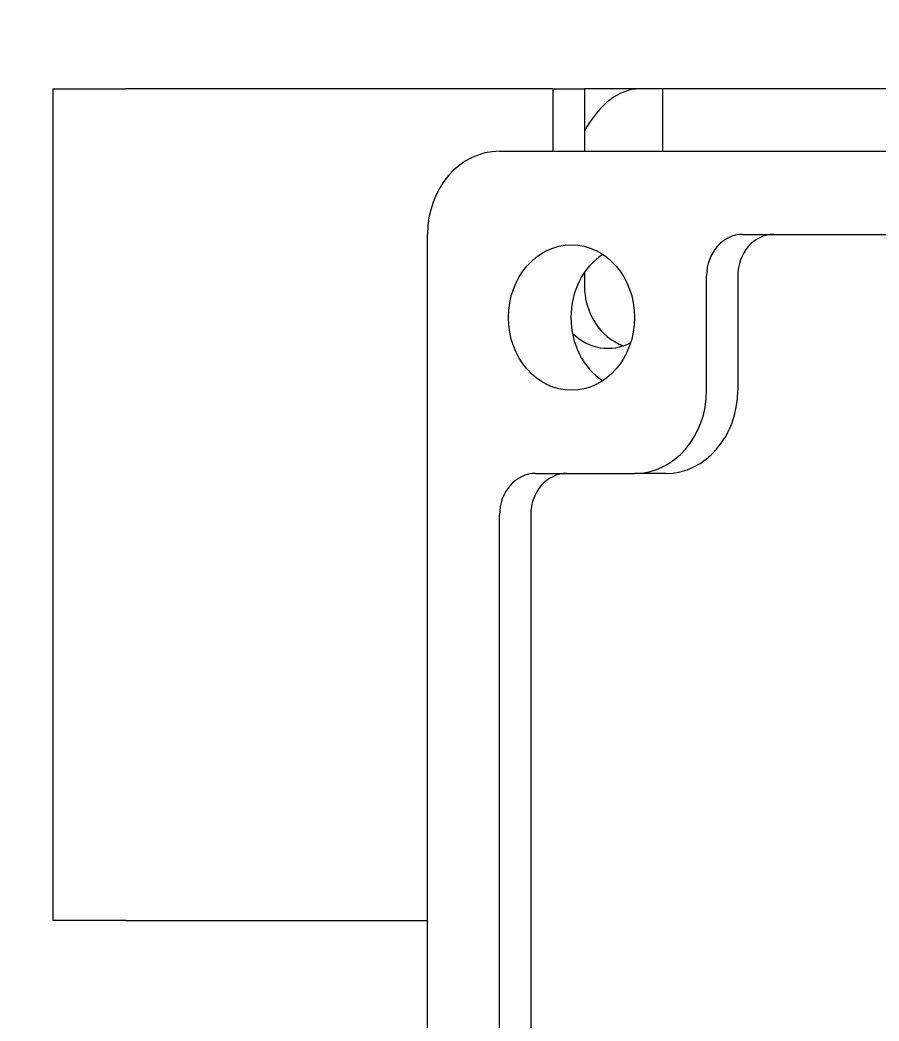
# Model space of a CAD drawing. Header units: inches. Extents: x 19 to 503, y 7 to 322.
# Drawn here: x 367.269 to 369.851, y 122.942 to 125.952 of the extents above; entities that cross this region are included whole.
import ezdxf

# ---------------------------------------------------------------- set-up
doc = ezdxf.new("R2010")
doc.units = ezdxf.units.IN
doc.header["$LTSCALE"] = 15
doc.header["$MEASUREMENT"] = 0
doc.layers.add('Dimension (ANSI)', color=7, linetype='Continuous', lineweight=25)
doc.layers.add('Visible (ANSI)', color=7, linetype='Continuous', lineweight=50)
doc.styles.add('MEMCOR Medium', font='arial.ttf')
doc.dimstyles.new('Default (ANSI)', dxfattribs={"dimscale": 15, "dimtxt": 0.15, "dimasz": 0.098425, "dimexe": 0.125, "dimexo": 0.0625, "dimgap": 0.031496, "dimtad": 0, "dimtih": 1, "dimtoh": 1, "dimdec": 4, "dimrnd": 1e-08, "dimzin": 3, "dimdsep": 46, "dimlunit": 5, "dimtxsty": 'MEMCOR Medium', "dimcen": 0.09, "dimdle": 0.393701, "dimclrd": 256, "dimclre": 256, "dimclrt": 256, "dimadec": 0, "dimazin": 1, "dimtfac": 0.8, "dimtofl": 0, "dimtmove": 0, "dimatfit": 3, "dimfxl": 1, "dimfrac": 1, "dimtolj": 1, "dimtzin": 4, "dimlwd": -1, "dimlwe": -1, "dimarcsym": 0})

# ---------------------------------------------------------------- blocks, each defined once
blk = doc.blocks.new('*D25')
at = {"layer": 'Defpoints', "color": 0, "transparency": 16777216}
for p in [(385.9711, 149.7594), (323.549, 58.4914), (366.3834, 58.4914)]:
    blk.add_point(p, dxfattribs=at)
at = {"layer": 'Dimension (ANSI)', "transparency": 16777216}
for p, q in [((385.0336, 149.7594), (321.674, 149.7594)), ((323.549, 148.283), (323.549, 114.595)), ((323.549, 59.9677), (323.549, 95.4736)), ((365.4459, 58.4914), (321.674, 58.4914))]:
    blk.add_line(p, q, dxfattribs=at)
for points in [[(323.3029, 148.283), (323.795, 148.283), (323.549, 149.7594)], [(323.3029, 59.9677), (323.795, 59.9677), (323.549, 58.4914)]]:
    blk.add_solid(points, dxfattribs=at)
at = {"layer": 'Dimension (ANSI)', "transparency": 16777216, "char_height": 2.25, "attachment_point": 5, "style": 'MEMCOR Medium'}
for s, insert in [('\\A1; \\fArial|b0|i0;91{\\H0.8x;\\S1#4;} in', (323.549, 107.3296)), ('\\A1;[2318.2 mm]{\\P\\fArial|b0|i0;SHIPPING\\P\\fArial|b0|i0;HEIGHT\\P\\fArial|b0|i0;REF.}', (323.549, 97.7689))]:
    blk.add_mtext(s, dxfattribs=dict(at, insert=insert))

msp = doc.modelspace()

# ---------------------------------------------------------------- linework, layer by layer
at = {"layer": 'Visible (ANSI)', "linetype": 'Continuous', "lineweight": 18}
for p, q in [((367.36795, 125.74437), (367.5867, 125.74437)), ((367.36795, 125.74437), (367.36795, 123.24437)), ((368.87132, 125.74437), (367.5867, 125.74437)), ((368.87132, 125.55687), (368.87132, 125.74437)), ((368.87132, 125.74437), (368.96507, 125.74437)), ((369.13138, 125.74437), (368.96507, 125.74437)), ((368.96507, 125.74437), (368.96507, 125.55687)), ((369.20041, 125.74437), (369.13138, 125.74437)), ((369.20041, 125.74437), (369.20041, 125.55687)), ((380.28554, 125.74437), (369.20041, 125.74437)), ((368.70993, 125.55687), (380.40127, 125.55687)), ((368.49342, 117.80687), (368.49342, 125.30687)), ((369.44064, 125.30683), (379.67056, 125.30683)), ((368.96507, 125.19217), (368.96507, 125.15437)), ((369.33238, 124.83812), (369.33238, 125.18183)), ((369.42613, 125.18183), (369.42613, 124.83812)), ((368.81821, 124.58812), (369.11588, 124.58812)), ((369.20963, 124.58812), (369.11588, 124.58812)), ((368.70996, 118.65062), (368.70996, 124.46312)), ((368.80371, 124.46312), (368.80371, 118.65062)), ((367.5867, 123.24437), (367.36795, 123.24437)), ((367.5867, 123.24437), (368.49342, 123.24437))]:
    msp.add_line(p, q, dxfattribs=at)
for centre, major_axis, ratio, start_param, end_param in [((369.13138, 125.24437), (0, 0.5), 0.5, 0, 0.7277849), ((368.70993, 125.30687), (0, 0.25), 0.8660254, 0, 1.5707963), ((369.44064, 125.18183), (0, 0.125), 0.8660254, 0, 1.5707963), ((369.53439, 125.18183), (0, 0.125), 0.8660254, 0, 1.5707963), ((369.11393, 125.05687), (0, -0.21875), 0.8660254, 3.6592798, 5.7654982), ((369.12962, 125.15437), (0, -0.19), 0.8660254, 4.712389, 5.9943074), ((369.03587, 125.15437), (0, -0.19), 0.8660254, 5.5754216, 6.71214), ((369.11588, 124.83812), (0, -0.25), 0.8660254, 0, 1.5707963), ((369.20963, 124.83812), (0, -0.25), 0.8660254, 0, 1.5707963), ((368.81821, 124.46312), (0, 0.125), 0.8660254, 0, 1.5707963), ((368.91196, 124.46312), (0, 0.125), 0.8660254, 0, 1.5707963), ((371.68692, 120.55683), (0, 2.8125), 0.8660254, 3.6175293, 8.9488413)]:
    msp.add_ellipse(centre, major_axis=major_axis, ratio=ratio, start_param=start_param, end_param=end_param, dxfattribs=at)
msp.add_ellipse((368.92643, 125.05687), major_axis=(0, 0.21875), ratio=0.8660254, dxfattribs=at)

# ---------------------------------------------------------------- dimensions: what is measured, and where the dimension line sits
at = {"layer": 'Dimension (ANSI)'}
dim = msp.add_linear_dim(base=(323.54898, 58.49137), p1=(385.97105, 149.75937), p2=(366.3834, 58.49137), angle=90, text=' \\fArial|b0|i0;<> in\\X[2318.2 mm]{\\P\\fArial|b0|i0;SHIPPING\\P\\fArial|b0|i0;HEIGHT\\P\\fArial|b0|i0;REF.}', dimstyle='Default (ANSI)', override={"dimgap": 0.031496, "dimdec": 4, "dimpost": '', "dimtol": 0, "dimlim": 0, "dimtp": 0, "dimtm": 0, "dimtdec": 2, "dimatfit": 1}, dxfattribs=at)
dim.commit()
dim.dimension.update_dxf_attribs({"geometry": '*D25', "text_midpoint": (323.54898, 105.03432), "dimtype": 160})

doc.saveas('drawing.dxf')
